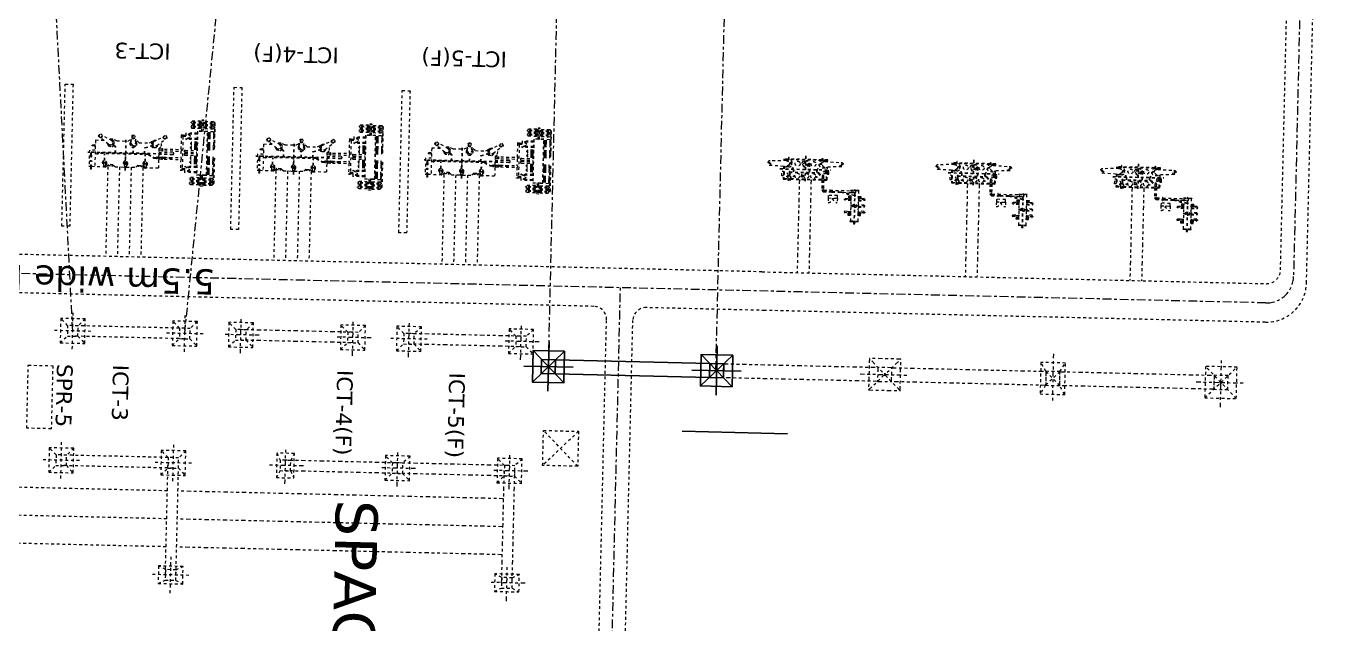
# Model space of a CAD drawing. Header units: metres. Extents: x 201400 to 215600, y 173235 to 1738400.
# Drawn here: x 213086.93 to 213133.48, y 1729828.22 to 1729849.55 of the extents above; entities that cross this region are included whole.
import ezdxf

# ---------------------------------------------------------------- set-up
doc = ezdxf.new("R2010")
doc.units = ezdxf.units.M
for name, pattern in [('400-ICT-1_400kV$0$HIDDEN', [0.375, 0.25, -0.125]), ('CENTER', [2, 1.25, -0.25, 0.25, -0.25]), ('HIDDEN', [0.375, 0.25, -0.125]), ('PHANTOM2', [1.25, 0.625, -0.125, 0.125, -0.125, 0.125, -0.125])]:
    doc.linetypes.add(name, pattern=pattern)
doc.layers.add('E-LAY-CNTRL', color=1, linetype='CENTER', lineweight=0)
doc.layers.add('E-LAY-EXIST', color=8, linetype='HIDDEN', lineweight=0)
for name, color, linetype in [('E-LAY-FENC', 7, 'FENCELINE1'), ('E-LAY-ROAD', 7, 'Continuous'), ('ECEN', 4, 'CENTER'), ('EEQP', 2, 'Continuous'), ('TXT', 222, 'Continuous')]:
    doc.layers.add(name, color=color, linetype=linetype)
doc.styles.get("Standard").update_dxf_attribs({"font": 'arial.ttf', "height": 50})
doc.styles.add('STYLE1', font='verdana.ttf')
doc.linetypes.add('FENCELINE1', pattern='A,0.25,-0.1,[133,ltypeshp.shx,S=0.1,R=0,X=-0.1,Y=0],-0.1,1', length=1.45)
doc.linetypes.add('PALLAV1', pattern='A,0.5,["X",Standard,S=0.1,R=0,X=-0.1,Y=-0.05],0.1', length=0.6)

# ---------------------------------------------------------------- blocks, each defined once
blk = doc.blocks.new('400-ICT-1_400kV$0$A$C18D362E1')
at = {"layer": 'ECEN'}
for p, q in [((0, -2516), (0, 1972)), ((5113, 0), (-5406, 0))]:
    blk.add_line(p, q, dxfattribs=at)
blk = doc.blocks.new('400-ICT-1_400kV$0$TRAFO1_BHEL')
for p, q in [((-4766, 12485), (-4593, 12485)), ((-4766, 11235), (-4766, 12485)), ((-4766, 11235), (-4593, 11235)), ((-4593, 11091), (-4593, 12605)), ((-4593, 12605), (-4507, 12605)), ((-4593, 11091), (-4593, 11235)), ((-4507, 11091), (-4507, 12605)), ((-4507, 12485), (-4334, 12485)), ((-4507, 11091), (-4507, 11235)), ((-4507, 11235), (-4334, 11235)), ((-4334, 11235), (-4334, 12485)), ((-4166, 11235), (-4166, 12485)), ((-4166, 12485), (-3993, 12485)), ((-4166, 11235), (-3993, 11235)), ((-3993, 11091), (-3993, 12605)), ((-3993, 12605), (-3907, 12605)), ((-3993, 11091), (-3993, 11235)), ((-3907, 11091), (-3907, 12605)), ((-3907, 12485), (-3734, 12485)), ((-3907, 11235), (-3734, 11235)), ((-3907, 11091), (-3907, 11235)), ((-3734, 11235), (-3734, 12485)), ((-3366, 12485), (-3193, 12485)), ((-3366, 11235), (-3366, 12485)), ((-3366, 11235), (-3350, 11235)), ((-3193, 11638), (-3193, 12605)), ((-3193, 12605), (-3107, 12605)), ((-3107, 11638), (-3107, 12605)), ((-3107, 12485), (-2934, 12485)), ((-2934, 11638), (-2934, 12485)), ((-2766, 11638), (-2766, 12485)), ((-2766, 12485), (-2593, 12485)), ((-2593, 11638), (-2593, 12605)), ((-2593, 12605), (-2507, 12605)), ((-2507, 11638), (-2507, 12605)), ((-2507, 12485), (-2334, 12485)), ((-2334, 11638), (-2334, 12485)), ((-1766, 11638), (-1766, 12485)), ((-1766, 12485), (-1593, 12485)), ((-1593, 11638), (-1593, 12605)), ((-1593, 12605), (-1507, 12605)), ((-1507, 11638), (-1507, 12605)), ((-1507, 12485), (-1334, 12485)), ((-1334, 11638), (-1334, 12485)), ((-1166, 12485), (-993, 12485)), ((-1166, 11638), (-1166, 12485)), ((-993, 11638), (-993, 12605)), ((-993, 12605), (-907, 12605)), ((-907, 11638), (-907, 12605)), ((-907, 12485), (-734, 12485)), ((-734, 11638), (-734, 12485)), ((284, 11638), (284, 12485)), ((457, 12485), (284, 12485)), ((457, 11638), (457, 12605)), ((543, 12605), (457, 12605)), ((543, 11638), (543, 12605)), ((716, 12485), (543, 12485)), ((716, 11638), (716, 12485)), ((884, 11638), (884, 12485)), ((1057, 12485), (884, 12485)), ((1057, 11638), (1057, 12605)), ((1143, 12605), (1057, 12605)), ((1143, 11638), (1143, 12605)), ((1316, 12485), (1143, 12485)), ((1316, 11638), (1316, 12485)), ((1884, 11638), (1884, 12485)), ((2057, 12485), (1884, 12485)), ((2057, 11638), (2057, 12605)), ((2143, 12605), (2057, 12605)), ((2143, 11638), (2143, 12605)), ((2316, 12485), (2143, 12485)), ((2316, 11638), (2316, 12485)), ((2484, 11638), (2484, 12485)), ((2657, 12485), (2484, 12485)), ((2657, 11638), (2657, 12605)), ((2743, 12605), (2657, 12605)), ((2743, 11638), (2743, 12605)), ((2916, 12485), (2743, 12485)), ((2916, 11235), (2900, 11235)), ((2916, 11235), (2916, 12485)), ((3284, 11235), (3284, 12485)), ((3457, 12485), (3284, 12485)), ((3457, 11235), (3284, 11235)), ((3457, 11091), (3457, 12605)), ((3543, 12605), (3457, 12605)), ((3457, 11091), (3457, 11235)), ((3543, 11091), (3543, 12605)), ((3716, 12485), (3543, 12485)), ((3543, 11091), (3543, 11235)), ((3716, 11235), (3543, 11235)), ((3716, 11235), (3716, 12485)), ((4057, 12485), (3884, 12485)), ((3884, 11235), (3884, 12485)), ((4057, 11235), (3884, 11235)), ((4057, 11091), (4057, 12605)), ((4143, 12605), (4057, 12605)), ((4057, 11091), (4057, 11235)), ((4143, 11091), (4143, 12605)), ((4316, 12485), (4143, 12485)), ((4143, 11091), (4143, 11235)), ((4316, 11235), (4143, 11235)), ((4316, 11235), (4316, 12485)), ((-3325, 11005), (-4875, 11005)), ((-3325, 10805), (-4875, 10805)), ((-4766, 10575), (-4766, 9325)), ((-4766, 10575), (-4593, 10575)), ((-4766, 9325), (-4593, 9325)), ((-4615, 11005), (-4615, 11091)), ((-4615, 11091), (-4485, 11091)), ((-4615, 11073), (-4485, 11073)), ((-4615, 11023), (-4485, 11023)), ((-4615, 10805), (-4615, 10719)), ((-4615, 10787), (-4485, 10787)), ((-4615, 10737), (-4485, 10737)), ((-4615, 10719), (-4485, 10719)), ((-4593, 10719), (-4593, 9205)), ((-4593, 10719), (-4593, 10575)), ((-4507, 10719), (-4507, 9205)), ((-4507, 10719), (-4507, 10575)), ((-4507, 10575), (-4334, 10575)), ((-4507, 9325), (-4334, 9325)), ((-4485, 11005), (-4485, 11091)), ((-4485, 10805), (-4485, 10719)), ((-4334, 10575), (-4334, 9325)), ((-4166, 10575), (-4166, 9325)), ((-4166, 10575), (-3993, 10575)), ((-4166, 9325), (-3993, 9325)), ((-4015, 11005), (-4015, 11091)), ((-4015, 11091), (-3885, 11091)), ((-4015, 11073), (-3885, 11073)), ((-4015, 11023), (-3885, 11023)), ((-4015, 10805), (-4015, 10719)), ((-4015, 10787), (-3885, 10787)), ((-4015, 10737), (-3885, 10737)), ((-4015, 10719), (-3885, 10719)), ((-3993, 10719), (-3993, 9205)), ((-3993, 10719), (-3993, 10575)), ((-3907, 10719), (-3907, 9205)), ((-3907, 10719), (-3907, 10575)), ((-3907, 10575), (-3734, 10575)), ((-3907, 9325), (-3734, 9325)), ((-3885, 11005), (-3885, 11091)), ((-3885, 10805), (-3885, 10719)), ((-3734, 10575), (-3734, 9325)), ((-3046, 10173), (-3046, 9132)), ((-2896, 10173), (-2896, 9172)), ((-2296, 10173), (-2296, 9172)), ((-2146, 10173), (-2146, 9132)), ((-1766, 10173), (-1766, 9325)), ((-1766, 9325), (-1593, 9325)), ((-1593, 10173), (-1593, 9205)), ((-1507, 10173), (-1507, 9205)), ((-1507, 9325), (-1334, 9325)), ((-1334, 10173), (-1334, 9325)), ((-1166, 10173), (-1166, 9325)), ((-1166, 9325), (-993, 9325)), ((-993, 10173), (-993, 9205)), ((-907, 10173), (-907, 9205)), ((-907, 9325), (-734, 9325)), ((-734, 10173), (-734, 9325)), ((-562, 8479), (-562, 10173)), ((-312, 8479), (-312, 10173)), ((-138, 8479), (-138, 10173)), ((112, 8479), (112, 10173)), ((284, 10173), (284, 9325)), ((457, 9325), (284, 9325)), ((457, 10173), (457, 9205)), ((543, 10173), (543, 9205)), ((716, 9325), (543, 9325)), ((716, 10173), (716, 9325)), ((884, 10173), (884, 9325)), ((1057, 9325), (884, 9325)), ((1057, 10173), (1057, 9205)), ((1143, 10173), (1143, 9205)), ((1316, 9325), (1143, 9325)), ((1316, 10173), (1316, 9325)), ((1696, 10173), (1696, 9132)), ((1846, 10173), (1846, 9172)), ((2446, 10173), (2446, 9172)), ((2596, 10173), (2596, 9132)), ((2875, 11005), (3088, 11019)), ((2875, 10805), (3088, 10791)), ((3100, 11005), (4425, 11005)), ((3102, 10805), (4425, 10805)), ((3284, 10575), (3284, 9325)), ((3457, 10575), (3284, 10575)), ((3457, 9325), (3284, 9325)), ((3435, 11005), (3435, 11091)), ((3565, 11091), (3435, 11091)), ((3565, 11073), (3435, 11073)), ((3565, 11023), (3435, 11023)), ((3435, 10805), (3435, 10719)), ((3565, 10787), (3435, 10787)), ((3565, 10737), (3435, 10737)), ((3565, 10719), (3435, 10719)), ((3457, 10719), (3457, 9205)), ((3457, 10719), (3457, 10575)), ((3543, 10719), (3543, 9205)), ((3543, 10719), (3543, 10575)), ((3716, 10575), (3543, 10575)), ((3716, 9325), (3543, 9325)), ((3565, 11005), (3565, 11091)), ((3565, 10805), (3565, 10719)), ((3716, 10575), (3716, 9325)), ((4057, 10575), (3884, 10575)), ((3884, 10575), (3884, 9325)), ((4057, 9325), (3884, 9325)), ((4035, 11005), (4035, 11091)), ((4165, 11091), (4035, 11091)), ((4165, 11073), (4035, 11073)), ((4165, 11023), (4035, 11023)), ((4035, 10805), (4035, 10719)), ((4165, 10787), (4035, 10787)), ((4165, 10737), (4035, 10737)), ((4165, 10719), (4035, 10719)), ((4057, 10719), (4057, 9205)), ((4057, 10719), (4057, 10575)), ((4143, 10719), (4143, 9205)), ((4143, 10719), (4143, 10575)), ((4316, 10575), (4143, 10575)), ((4316, 9325), (4143, 9325)), ((4165, 11005), (4165, 11091)), ((4165, 10805), (4165, 10719)), ((4316, 10575), (4316, 9325)), ((-4593, 9205), (-4507, 9205)), ((-3993, 9205), (-3907, 9205)), ((-3046, 9132), (-2864, 8816)), ((-2896, 9172), (-2769, 8951)), ((-2710, 8123), (-2671, 8123)), ((-2710, 7873), (-693, 7873)), ((-2671, 8523), (-2671, 8123)), ((-2521, 8523), (-2521, 8123)), ((-2521, 8123), (2071, 8123)), ((-2296, 9172), (-2424, 8951)), ((-2146, 9132), (-2329, 8816)), ((-1593, 9205), (-1507, 9205)), ((-993, 9205), (-907, 9205)), ((-693, 4724), (-693, 7873)), ((-443, 4724), (-443, 7873)), ((-443, 7873), (493, 7873)), ((543, 9205), (457, 9205)), ((493, 4724), (493, 7873)), ((743, 4724), (743, 7873)), ((743, 7873), (2260, 7873)), ((1143, 9205), (1057, 9205)), ((1696, 9132), (1879, 8816)), ((1846, 9172), (1974, 8951)), ((2071, 8523), (2071, 8123)), ((2221, 8523), (2221, 8123)), ((2260, 8123), (2221, 8123)), ((2446, 9172), (2319, 8951)), ((2596, 9132), (2414, 8816)), ((3543, 9205), (3457, 9205)), ((4143, 9205), (4057, 9205)), ((-2311, 5869), (-2168, 5634)), ((-193, 4724), (-193, 6765)), ((57, 4724), (57, 6765)), ((536, 6573), (536, 4480)), ((536, 6573), (645, 6573)), ((645, 6573), (645, 4480)), ((-2468, 5347), (-2624, 5556)), ((-2381, 5292), (-2419, 5331)), ((-1685, 3933), (-2390, 5249)), ((-2127, 5541), (-2155, 5578)), ((-1186, 4432), (-2077, 5562)), ((-1910, 4018), (-1910, 4353)), ((-1504, 3368), (-1910, 4018)), ((-1072, 5077), (-1695, 5077)), ((-827, 2702), (-1208, 3836)), ((-790, 2752), (-1165, 3869)), ((-718, 4724), (-1072, 5077)), ((-718, 4724), (2018, 4724)), ((74, 3236), (547, 4056)), ((174, 3209), (634, 4006)), ((547, 4056), (547, 4448)), ((634, 4006), (634, 4448)), ((2018, 2720), (2018, 4724)), ((-1504, 1880), (-1910, 1449)), ((-1504, 1880), (-1504, 3368)), ((74, 2702), (-827, 2702)), ((74, 2752), (-790, 2752)), ((74, 3236), (74, -4047)), ((174, 3209), (174, -4047)), ((1170, 2842), (174, 2842)), ((1170, 2792), (174, 2792)), ((1645, 2976), (2044, 2950)), ((1645, 2654), (2052, 2679)), ((1718, 2401), (2018, 2720)), ((1718, 1780), (1718, 2401)), ((1936, 2318), (1814, 2318)), ((1936, 1863), (1814, 1863)), ((1836, 2527), (1836, 1654)), ((2034, 2927), (2058, 2935)), ((2034, 2703), (2058, 2695)), ((-2267, 1291), (-2490, 1291)), ((-2490, 849), (-2267, 849)), ((-2149, 1242), (-2205, 1238)), ((-2149, 897), (-2205, 901)), ((-1480, 1422), (-2128, 1289)), ((-1480, 716), (-2128, 847)), ((-1910, 1449), (-1910, 1334)), ((-1910, 803), (-1910, 644)), ((-1704, 270), (-1910, 644)), ((-1704, -1318), (-1704, 270)), ((74, 1106), (-889, 1106)), ((74, 1056), (-888, 1056)), ((1170, 27), (174, 27)), ((1619, 161), (2018, 135)), ((1718, 1780), (2018, 1461)), ((2008, 112), (2032, 120)), ((2018, -1461), (2018, 1461)), ((-1704, -1318), (-1910, -1868)), ((-827, -1431), (-1255, -1860)), ((-806, -1481), (-1210, -1885)), ((74, -1431), (-827, -1431)), ((74, -1481), (-806, -1481)), ((1170, -23), (174, -23)), ((1619, -161), (2026, -136)), ((1718, -1780), (2018, -1461)), ((1718, -1780), (1718, -2401)), ((1836, -2527), (1836, -1654)), ((2008, -112), (2032, -120)), ((-2468, -3397), (-2624, -3606)), ((-2381, -3342), (-2419, -3381)), ((-1685, -1983), (-2390, -3299)), ((-2311, -3919), (-2168, -3684)), ((-2127, -3591), (-2155, -3628)), ((-1186, -2482), (-2077, -3612)), ((-1910, -1868), (-1910, -2403)), ((-1704, -3139), (-1704, -4350)), ((1170, -2953), (174, -2953)), ((1170, -3003), (174, -3003)), ((1619, -2819), (2018, -2845)), ((1619, -3141), (2026, -3116)), ((1718, -2401), (2018, -2720)), ((1936, -1863), (1814, -1863)), ((1936, -2318), (1814, -2318)), ((2008, -2868), (2032, -2860)), ((2008, -3092), (2032, -3100)), ((2018, -4821), (2018, -2720)), ((-1704, -4350), (2018, -4350)), ((-1078, -4450), (-1019, -4765)), ((-1078, -4450), (-852, -4450)), ((-1064, -4425), (-866, -4425)), ((-1064, -4450), (-1064, -4425)), ((-1049, -4425), (-1049, -4350)), ((-1024, -4765), (-909, -4765)), ((-1024, -4765), (-1024, -4773)), ((-1024, -4773), (-909, -4773)), ((-1018, -4832), (-1018, -4846)), ((-1018, -4832), (-915, -4832)), ((-1018, -4846), (-915, -4846)), ((-1001, -4832), (-1001, -4773)), ((-931, -4832), (-931, -4773)), ((-915, -4832), (-915, -4846)), ((-852, -4450), (-914, -4765)), ((-909, -4765), (-909, -4773)), ((-881, -4425), (-881, -4350)), ((-866, -4450), (-866, -4425)), ((-277, -4350), (-277, -5190)), ((-277, -5190), (2018, -5190)), ((122, -4850), (100, -4850)), ((122, -4952), (100, -4952)), ((204, -4865), (138, -4857)), ((204, -4935), (140, -4943)), ((546, -4990), (215, -4951)), ((546, -4814), (223, -4850)), ((1954, -4814), (2277, -4850)), ((1954, -4990), (2285, -4951)), ((2018, -5190), (2018, -4983)), ((2296, -4865), (2362, -4857)), ((2296, -4935), (2360, -4943)), ((2378, -4850), (2400, -4850)), ((2378, -4952), (2400, -4952))]:
    blk.add_line(p, q)
for points in [[(-907, 12605), (-907, 12680), (-4593, 12680), (-4593, 12605)], [(2900, 10173), (2900, 11638), (-3350, 11638), (-3350, 10173)], [(2875, 10198), (2875, 11613), (-3325, 11613), (-3325, 10198)], [(457, 12605), (457, 12680), (4143, 12680), (4143, 12605)], [(-4875, 10755), (-4875, 11055), (-4925, 11055), (-4925, 10755)], [(4425, 10755), (4425, 11055), (4475, 11055), (4475, 10755)], [(-2596, 9198), (-3068, 8523), (-2124, 8523)], [(-2710, 7848), (-2710, 8148), (-2725, 8148), (-2725, 7848)], [(2146, 9198), (2618, 8523), (1674, 8523)], [(2260, 7848), (2260, 8148), (2275, 8148), (2275, 7848)], [(-393, 5186), (-743, 5186), (-743, 5231), (-393, 5231)], [(793, 5186), (443, 5186), (443, 5231), (793, 5231)], [(1836, 2392), (1836, 2244), (1901, 2244), (1901, 2392)], [(1836, 1789), (1836, 1937), (1901, 1937), (1901, 1789)], [(1836, -1789), (1836, -1937), (1901, -1937), (1901, -1789)], [(1836, -2392), (1836, -2244), (1901, -2244), (1901, -2392)]]:
    blk.add_lwpolyline(points, close=True)
for points, const_width in [([(-2488, 5688, 1), (-2492, 5722, 1)], 33.8), ([(2089, 2822, 1), (2109, 2808, 1)], 24), ([(-2477, 1079, -1), (-2503, 1058, -1)], 33.8), ([(2063, 7, 1), (2083, -7, 1)], 24), ([(-2488, -3738, -1), (-2492, -3772, -1)], 33.8), ([(2063, -2973, 1), (2083, -2987, 1)], 24), ([(104, -4898, -1), (96, -4904, -1)], 9), ([(1247, -4915, -1), (1253, -4922, -1)], 9), ([(2396, -4898, 1), (2404, -4904, 1)], 9)]:
    blk.add_lwpolyline(points, format="xyb", close=True, dxfattribs=dict(const_width=const_width))
for centre, radius in [((124, -4047), 137), ((1250, -4918), 108), ((1250, -4918), 102), ((1250, -4918), 77.2), ((1250, -4918), 51.1)]:
    blk.add_circle(centre, radius)
for centre, radius, start, end in [((2981, 10905), 157, 313.14025, 46.85975), ((-2596, 8123), 75, 180, 0), ((-568, 7873), 125, 0, 180), ((-437, 8479), 125, 180, 0), ((-13, 8479), 125, 180, 0), ((618, 7873), 125, 0, 180), ((2146, 8123), 75, 180, 0), ((-68, 6765), 125, 0, 180), ((-1448, 4195), 432, 168.51028, 73.56247), ((-1320, 4072), 495, 195.35397, 76.70469), ((-1476, 4223), 358, 234.19228, 35.80772), ((-1320, 4072), 432, 214.13888, 57.91978), ((591, 4480), 90.1, 126.90526, 241.28881), ((591, 4480), 54.1, 180, 0), ((591, 4480), 90.1, 298.71119, 53.09474), ((1500, 2817), 330, 58.29531, 299.64603), ((1500, 2817), 288, 77.08022, 280.86112), ((1619, 2815), 288, 32.40189, 327.59811), ((1645, 2815), 163, 99.19228, 260.80772), ((2256, 2815), 248, 153.16405, 206.83595), ((-1498, 1069), 432, 220.94819, 139.14209), ((-1320, 1072), 495, 240.35397, 121.70469), ((-1537, 1069), 358, 279.19228, 80.80772), ((-1320, 1072), 432, 259.13888, 102.91978), ((1500, 2), 330, 58.29531, 299.64603), ((1500, 2), 288, 77.08022, 280.86112), ((1619, 0), 288, 32.40189, 327.59811), ((1645, 0), 163, 99.19228, 260.80772), ((2230, 0), 248, 153.16405, 206.83595), ((-1448, -2245), 432, 286.43753, 191.48972), ((-1320, -2122), 495, 283.29531, 164.64603), ((-1320, -2122), 432, 302.08022, 145.86112), ((-1476, -2273), 358, 324.19228, 125.80772), ((1500, -2978), 330, 58.29531, 299.64603), ((1500, -2978), 288, 77.08022, 280.86112), ((1619, -2980), 288, 32.40189, 327.59811), ((1645, -2980), 163, 99.19228, 260.80772), ((2230, -2980), 248, 153.16405, 206.83595), ((124, -4047), 50, 180, 0), ((223, -4901), 51.2, 225.30332, 93.6834), ((229, -4901), 51.3, 265.44139, 133.49512), ((546, -4901), 108, 224.89194, 136.85541), ((501, -4902), 99.4, 297.50864, 62.49136), ((1954, -4901), 108, 43.14459, 315.10806), ((1999, -4902), 99.4, 117.50864, 242.49136), ((2271, -4901), 51.3, 46.50488, 274.55861), ((2277, -4901), 51.2, 86.3166, 314.69668)]:
    blk.add_arc(centre, radius, start, end)
at = {"extrusion": (0, 0, -1)}
for centre, major_axis, ratio in [((-2468, 5712), (156, 156), 0.2893401), ((100, -4901), (0, -51.1), 0.6127056)]:
    blk.add_ellipse(centre, major_axis=major_axis, ratio=ratio, dxfattribs=at)
for centre, major_axis, ratio, start_param, end_param in [((-2318, 5490), (-150, -144), 0.4665773, 3.1415927, 6.2831853), ((-2233, 5406), (-156, -156), 0.1523356, 2.4546998, 6.8717251), ((-2253, 5416), (-127, -125), 0.1908491, 3.0718177, 6.3370368), ((122, -4901), (0, -51.1), 0.6127056, 3.1415927, 6.2831853)]:
    blk.add_ellipse(centre, major_axis=major_axis, ratio=ratio, start_param=start_param, end_param=end_param, dxfattribs=at)
for centre, major_axis, ratio, start_param, end_param in [((2052, 2815), (0, -136), 0.4625137, 2.8525531, 6.5722249), ((2088, 2815), (0, -136), 0.4625137, 3.0504994, 6.3742786), ((-2267, 1070), (0, 221), 0.4387351, 3.1415927, 6.2831853), ((-2149, 1070), (0, -173), 0.1967352, -0.069775, 3.2113676), ((-2128, 1068), (0, 221), 0.1523356, 2.4546998, 6.9493237), ((2026, 0), (0, -136), 0.4625137, 2.8525531, 6.5722249), ((2061, 0), (0, -136), 0.4625137, 3.0504994, 6.3742786), ((-2318, -3540), (-150, 144), 0.4665773, 3.1415927, 6.2831853), ((-2233, -3456), (-156, 156), 0.1523356, 2.4546998, 6.8717251), ((-2253, -3466), (-127, 125), 0.1908491, 3.0718177, 6.3370368), ((2026, -2980), (0, -136), 0.4625137, 2.8525531, 6.5722249), ((2061, -2980), (0, -136), 0.4625137, 3.0504994, 6.3742786), ((2378, -4901), (0, -51.1), 0.6127056, 3.1415927, 6.2831853)]:
    blk.add_ellipse(centre, major_axis=major_axis, ratio=ratio, start_param=start_param, end_param=end_param)
for centre, major_axis, ratio in [((2099, 2815), (0, -136), 0.4625137), ((-2490, 1070), (0, -221), 0.4387351), ((2073, 0), (0, -136), 0.4625137), ((-2468, -3762), (156, -156), 0.2893401), ((2073, -2980), (0, -136), 0.4625137), ((2400, -4901), (0, -51.1), 0.6127056)]:
    blk.add_ellipse(centre, major_axis=major_axis, ratio=ratio)
at = {"rotation": 90}
blk.add_blockref('400-ICT-1_400kV$0$A$C18D362E1', (0, 0), dxfattribs=at)
blk = doc.blocks.new('TWR_CTE_p')
for p, q in [((-750, 750), (-1750, 1750)), ((1750, 1750), (750, 750)), ((-1750, -1750), (-750, -750)), ((750, -750), (1750, -1750))]:
    blk.add_line(p, q)
for points in [[(-1750, -1750), (1750, -1750), (1750, 1750), (-1750, 1750)], [(-750, -750), (750, -750), (750, 750), (-750, 750)]]:
    blk.add_lwpolyline(points, close=True)
blk = doc.blocks.new('TWR_CC_p')
for p, q in [((-750, 750), (-1750, 1250)), ((1750, 1250), (750, 750)), ((-750, -750), (-1750, -1250)), ((750, -750), (1750, -1250))]:
    blk.add_line(p, q)
for points in [[(-1750, -1250), (1750, -1250), (1750, 1250), (-1750, 1250)], [(-750, -750), (750, -750), (750, 750), (-750, 750)]]:
    blk.add_lwpolyline(points, close=True)
blk = doc.blocks.new('TWR_CTD_p')
for p, q in [((-750, 750), (-1750, 1250)), ((1750, 1250), (750, 750)), ((-750, -750), (-1750, -1250)), ((750, -750), (1750, -1250))]:
    blk.add_line(p, q)
for points in [[(-1750, -1250), (1750, -1250), (1750, 1250), (-1750, 1250)], [(-750, -750), (750, -750), (750, 750), (-750, 750)]]:
    blk.add_lwpolyline(points, close=True)
blk = doc.blocks.new('TH_plan')
for p, q in [((-2250, 1750), (-1000, 1000)), ((-1000, 1000), (1000, -1000)), ((1000, 1000), (-1000, -1000)), ((1000, 1000), (2250, 1750)), ((-1000, -1000), (-2250, -1750)), ((1000, -1000), (2250, -1750))]:
    blk.add_line(p, q)
for points in [[(-2250, 1750), (2250, 1750), (2250, -1750), (-2250, -1750)], [(-1000, 1000), (1000, 1000), (1000, -1000), (-1000, -1000)]]:
    blk.add_lwpolyline(points, close=True)
blk = doc.blocks.new('400 kV TOWER-4.5x4.5')
for points in [[(-2250, -2250), (2250, -2250), (2250, 2250), (-2250, 2250)], [(-1000, -1000), (1000, -1000), (1000, 1000), (-1000, 1000)], [(-100, -100), (100, -100), (100, 100), (-100, 100)]]:
    blk.add_lwpolyline(points, close=True)
for points in [[(2250, 2250), (-2250, -2250)], [(-2250, 2250), (2250, -2250)]]:
    blk.add_lwpolyline(points)
blk = doc.blocks.new('400-ICT-1_400kV$0$SHUNT RCTR 80MVAr_420kV_PLAN_BHEL')
for p, q in [((-2758, 1210), (-5155, 1110)), ((-5155, 510), (-2758, 410)), ((-2400, 1310), (-2758, 1310)), ((-2400, 310), (-2758, 310)), ((-2111, 899), (-2115, 899)), ((-2111, 824), (-2115, 824)), ((541, 899), (537, 899)), ((541, 824), (537, 824)), ((2111, 899), (2115, 899)), ((2111, 824), (2115, 824)), ((2400, 1310), (2758, 1310)), ((2400, 310), (2758, 310)), ((2758, 1210), (5155, 1110)), ((5155, 510), (2758, 410)), ((-2475, -1200), (-2425, -1617)), ((-2275, -462), (-2275, -1000)), ((-2225, -463), (-2225, -1006)), ((-2075, -1200), (-2125, -1610)), ((2388, -1438), (2388, -2904)), ((2413, -889), (2413, -1463)), ((2468, -1438), (2468, -2860)), ((2613, -889), (2613, -1463)), ((2638, -1438), (2638, -2800)), ((2638, -2800), (2388, -2904)), ((2388, -2904), (2609, -3125)), ((2475, -2878), (2635, -3038)), ((2713, -2875), (2609, -3125)), ((2609, -3125), (3549, -3125)), ((2638, -2800), (2713, -2875)), ((2653, -3045), (3549, -3045)), ((2713, -2875), (3549, -2875)), ((3574, -2875), (6578, -2875)), ((3574, -3045), (3737, -3045)), ((3574, -3125), (3737, -3125)), ((3737, -3025), (3887, -3150)), ((3737, -3150), (3887, -3025)), ((3887, -3045), (5122, -3045)), ((3887, -3125), (5116, -3125)), ((5116, -3125), (7128, -3578)), ((5128, -3046), (7146, -3500)), ((5480, -3125), (6578, -3125))]:
    blk.add_line(p, q)
at = {"linetype": '400-ICT-1_400kV$0$HIDDEN'}
for p, q in [((6578, -2875), (7128, -2875)), ((6578, -3125), (7128, -3125)), ((3347, -3986), (3347, -4639)), ((4653, -3986), (4653, -4639))]:
    blk.add_line(p, q, dxfattribs=at)
for points in [[(-5240, 835), (-5155, 835)], [(-5155, 785), (-5240, 785)], [(3138, 1194), (3138, 1438), (-3138, 1438), (-3138, 1194)], [(-3138, 426), (-3138, -1438), (-2439, -1438)], [(-2362, 1338), (-2362, 1640), (-2438, 1640), (-2438, 1338)], [(-2120, 887), (-2264, 887)], [(-2120, 837), (-2264, 837)], [(-2111, -1438), (3138, -1438), (3138, 426)], [(531, 887), (494, 887)], [(531, 837), (499, 837)], [(2120, 887), (2264, 887)], [(2120, 837), (2264, 837)], [(2362, 1338), (2362, 1640), (2438, 1640), (2438, 1338)], [(5240, 835), (5155, 835)], [(5155, 785), (5240, 785)], [(-2362, -1340), (-2362, -1640), (-2438, -1640), (-2438, -1340)], [(6553, -3737), (6553, -3662), (6253, -3662), (6253, -3962), (6553, -3962), (6553, -3887)], [(7703, -3737), (7703, -3662), (8003, -3662), (8003, -3962), (7703, -3962), (7703, -3887)], [(5756, -4080), (5756, -3980), (6578, -3980), (6578, -4280), (5756, -4280), (5756, -4180)], [(8500, -4080), (8500, -3980), (7678, -3980), (7678, -4280), (8500, -4280), (8500, -4180)], [(8500, -4980), (8500, -4880), (7678, -4880), (7678, -5180), (8500, -5180), (8500, -5080)], [(5756, -5880), (5756, -5780), (6578, -5780), (6578, -6080), (5756, -6080), (5756, -5980)], [(6553, -6323), (6553, -6398), (6253, -6398), (6253, -6098), (6553, -6098), (6553, -6173)], [(8500, -5880), (8500, -5780), (7678, -5780), (7678, -6080), (8500, -6080), (8500, -5980)], [(7703, -6323), (7703, -6398), (8003, -6398), (8003, -6098), (7703, -6098), (7703, -6173)]]:
    blk.add_lwpolyline(points)
for points in [[(3038, 1194), (3038, 1338), (-3038, 1338), (-3038, 1194)], [(-3038, 426), (-3038, -1338), (-2092, -1338)], [(-2092, -1338), (3038, -1338), (3038, 426)]]:
    blk.add_lwpolyline(points, dxfattribs=at)
for points in [[(-1629, -383), (-1629, -158, 0.1859661), (-1642, -124), (-2038, 870, 0.2119231), (-2075, 887), (-2111, 887)], [(-1679, -392), (-1679, -167, 0.1859661), (-1686, -151), (-2068, 829, 0.2119231), (-2086, 837), (-2111, 837)], [(636, -383), (634, 812, 0.4135999), (559, 887), (541, 887)], [(586, -383), (584, 812, 0.4135999), (559, 837), (541, 837)], [(1629, -383), (1629, -158, -0.1859661), (1642, -124), (2038, 870, -0.2119231), (2075, 887), (2111, 887)], [(1679, -392), (1679, -167, -0.1859661), (1686, -151), (2068, 829, -0.2119231), (2086, 837), (2111, 837)], [(-2265, -383), (1750, -383, -0.2240098), (1897, -452), (2413, -1079)], [(-2265, -463), (1750, -463, -0.2240098), (1835, -503), (2413, -1204)]]:
    blk.add_lwpolyline(points, format="xyb")
for points in [[(-3138, -997), (-3338, -997), (-3338, -297), (-3138, -297)], [(2713, -1438), (2713, -1463), (2313, -1463), (2313, -1438)], [(3138, -597), (3338, -597), (3338, -97), (3138, -97)], [(3347, -3986), (4653, -3986), (4653, -3614), (3347, -3614)], [(3574, -2800), (3549, -2800), (3549, -3200), (3574, -3200)], [(3737, -2988), (3724, -2988), (3724, -3188), (3737, -3188)], [(3887, -2988), (3899, -2988), (3899, -3188), (3887, -3188)], [(6140, -3194), (6116, -3188), (6058, -3439), (6083, -3445)], [(6239, -3225), (6215, -3219), (6157, -3470), (6182, -3475)], [(6528, -2805), (7728, -2805), (7728, -2830), (6528, -2830)], [(6578, -7230), (7678, -7230), (7678, -2830), (6578, -2830)], [(6578, -4080), (6578, -4180), (5656, -4180), (5656, -4080)], [(6328, -3737), (6328, -3887), (6578, -3887), (6578, -3737)], [(6878, -5155), (6828, -5155), (6828, -4905), (6878, -4905)], [(7378, -5155), (7428, -5155), (7428, -4905), (7378, -4905)], [(7928, -3737), (7928, -3887), (7678, -3887), (7678, -3737)], [(7678, -4080), (7678, -4180), (8600, -4180), (8600, -4080)], [(7678, -4980), (7678, -5080), (8600, -5080), (8600, -4980)], [(6578, -5980), (6578, -5880), (5656, -5880), (5656, -5980)], [(6328, -6323), (6328, -6173), (6578, -6173), (6578, -6323)], [(6528, -7255), (7728, -7255), (7728, -7230), (6528, -7230)], [(7253, -7382), (7253, -7367), (7003, -7367), (7003, -7382)], [(7228, -7367), (7228, -7255), (7028, -7255), (7028, -7367)], [(7216, -7520), (7190, -7445), (7066, -7445), (7040, -7520)], [(7178, -7445), (7178, -7382), (7078, -7382), (7078, -7445)], [(7678, -5980), (7678, -5880), (8600, -5880), (8600, -5980)], [(7928, -6323), (7928, -6173), (7678, -6173), (7678, -6323)], [(7240, -7570), (7240, -7545), (7216, -7520), (7040, -7520), (7016, -7545), (7016, -7570)]]:
    blk.add_lwpolyline(points, close=True)
for centre, radius in [((-1130, 810), 350), ((0, 810), 500), ((0, 810), 400), ((0, 810), 250), ((0, 810), 25), ((1130, 810), 350), ((-2791, -800), 300), ((-1602, -1002), 91.6), ((-1130, -910), 350), ((-431, -766), 91.6), ((-431, -1002), 91.6), ((146, -910), 350), ((1130, -910), 350), ((1600, -1002), 91.6), ((2726, -347), 200), ((2726, -347), 150), ((7128, -5030), 250), ((7128, -5030), 50)]:
    blk.add_circle(centre, radius)
for centre, radius, start, end in [((-2758, 810), 500, 230.76083, 129.23917), ((-2400, 810), 500, 270, 90), ((2400, 810), 500, 90, 270), ((2758, 810), 500, 50.76083, 309.23917), ((-2275, -1200), 250, 90, 224.29248), ((-2275, -1200), 200, 350.6282, 189.3189), ((-2265, -423), 75, 32.23095, 262.10618), ((-2265, -423), 40, 90, 270), ((-2265, -423), 75, 301.96013, 327.76905), ((-2275, -1200), 250, 315.61895, 78.46304), ((2513, -889), 125, 323.1301, 216.8699), ((2513, -889), 100, 0, 180), ((2493, -2860), 25, 180, 225), ((2653, -3020), 25, 225, 270), ((5122, -3070), 25, 77.31051, 90), ((7137, -3539), 90, 193.69831, 140.92271), ((7137, -3539), 40, 257.31051, 77.31051)]:
    blk.add_arc(centre, radius, start, end)
for centre, radius, start, end in [((7128, -3000), 150, 90, 123.55731), ((7128, -3000), 150, 236.44269, 270), ((7128, -3000), 150, 270, 90), ((7128, -3000), 125, 270, 90), ((3347, -3986), 653, 270, 0), ((4653, -3986), 653, 180, 270)]:
    blk.add_arc(centre, radius, start, end, dxfattribs=at)
at = {"extrusion": (0, 0, -1)}
for centre, major_axis, ratio in [((-5155, 810), (0, 300), 0.7842267), ((-5240, 810), (0, 25), 0.5645792)]:
    blk.add_ellipse(centre, major_axis=major_axis, ratio=ratio, dxfattribs=at)
for centre, major_axis, ratio, start_param, end_param in [((-5155, 810), (0, 98), 0.5962488, -1.3129188, 4.4545109), ((-5155, 810), (0, -25), 0.5636371, 3.1415927, 6.2831853), ((-2758, 810), (0, 400), 0.9821207, -0.0559861, 3.1975787), ((-2115, 862), (0, 37.5), 0.205458, 3.1415927, 6.2831853), ((-2111, 862), (0, 37.5), 0.205458, 2.300524, 7.124254), ((-2111, 862), (0, -25), 0.1123446, 0, 3.1415927), ((537, 862), (0, 37.5), 0.205458, 3.1415927, 6.2831853), ((541, 862), (0, 37.5), 0.205458, 2.300524, 7.124254), ((541, 862), (0, -25), 0.1123446, 0, 3.1415927)]:
    blk.add_ellipse(centre, major_axis=major_axis, ratio=ratio, start_param=start_param, end_param=end_param, dxfattribs=at)
for centre, major_axis, ratio, start_param, end_param in [((2111, 862), (0, 37.5), 0.205458, 2.300524, 7.124254), ((2111, 862), (0, -25), 0.1123446, 0, 3.1415927), ((2115, 862), (0, 37.5), 0.205458, 3.1415927, 6.2831853), ((2758, 810), (0, 400), 0.9821207, -0.0559861, 3.1975787), ((5155, 810), (0, 98), 0.5962488, -1.3129188, 4.4545109), ((5155, 810), (0, -25), 0.5636371, 3.1415927, 6.2831853)]:
    blk.add_ellipse(centre, major_axis=major_axis, ratio=ratio, start_param=start_param, end_param=end_param)
for centre, major_axis, ratio in [((5155, 810), (0, 300), 0.7842267), ((5240, 810), (0, 25), 0.5645792), ((-2275, -1610), (-150, 0), 0.7546728)]:
    blk.add_ellipse(centre, major_axis=major_axis, ratio=ratio)
at = {"layer": 'EEQP', "color": 4, "linetype": 'CENTER'}
for p, q in [((0, 1938), (0, -1938)), ((-3638, 0), (3638, 0)), ((7128, -7570), (7128, -2683)), ((6528, -5030), (7728, -5030))]:
    blk.add_line(p, q, dxfattribs=at)
blk = doc.blocks.new('400kv')
at = {"layer": 'E-LAY-CNTRL', "color": 4}
for p, q in [((279.93, 85.9, -0.31), (332.49, 318.25, -0.31)), ((303.24, 80.63, -0.31), (355.9, 312.96, -0.31)), ((214.36, 104.22, -0.31), (222.15, 156.79, -0.31)), ((229.96, 100.69, -0.31), (245.56, 151.5, -0.31))]:
    blk.add_line(p, q, dxfattribs=at)
at = {"layer": 'E-LAY-CNTRL'}
for p, q in [((419.08, 220.61, -0.08), (386.69, 77.41, -0.31)), ((277.69, 30.67, -0.5), (292.2, 94.81, -0.21))]:
    blk.add_line(p, q, dxfattribs=at)
at = {"layer": 'E-LAY-CNTRL', "elevation": -0.31}
for points in [[(382.06, 74.49), (127.43, 132.08)], [(382.06, 74.49), (132.24, 131)]]:
    blk.add_lwpolyline(points, dxfattribs=at)
at = {"layer": 'E-LAY-CNTRL'}
blk.add_arc((382.91, 78.27, -0.31), 3.88, 257.254, 347.254, dxfattribs=at)
at = {"layer": 'E-LAY-EXIST', "color": 4}
for p, q in [((388.32, 76.14, -0.25), (420.91, 220.19, -0.3)), ((385.05, 78.68, -0.24), (401.13, 149.76, 0.05)), ((312.44, 93.05, -0.24), (133.4, 133.55, -0.24)), ((287.94, 92.96, 0.48), (130.48, 128.57, -0.27)), ((223.89, 126.21, -0.31), (221.06, 113.72, -0.31)), ((225.52, 125.84, -0.31), (222.69, 113.35, -0.31)), ((227.15, 125.47, -0.31), (224.33, 112.98, -0.31)), ((228.79, 125.1, -0.31), (225.96, 112.61, -0.31)), ((213.78, 101.68, -0.31), (214.93, 106.75, -0.31)), ((216.89, 103.64, -0.31), (211.82, 104.79, -0.31)), ((230.13, 101.42, -0.31), (214.52, 104.95, -0.31)), ((229.8, 99.96, -0.31), (214.19, 103.49, -0.31)), ((229.39, 98.15, -0.31), (230.54, 103.22, -0.31)), ((232.5, 100.11, -0.31), (227.43, 101.26, -0.31)), ((311.75, 87.57, 0.59), (295.25, 91.3, 0.51)), ((312.44, 93.05, -0.24), (382.66, 77.17, -0.24)), ((223.09, 79.17, -0.31), (177.74, 89.43, -0.31)), ((279, 44.98, -0.46), (289.35, 90.72, -0.28)), ((279.52, 30.26, -0.34), (293.01, 89.9, -0.26)), ((208.53, 83.91, -0.31), (209.67, 88.97, -0.31)), ((381.45, 71.8, -0.25), (311.22, 87.69, -0.57)), ((211.63, 85.87, -0.31), (206.56, 87.01, -0.31)), ((224.54, 82.18, -0.31), (208.93, 85.71, -0.31)), ((224.87, 83.64, -0.31), (209.26, 87.17, -0.31)), ((222.21, 75.27, -0.31), (176.85, 85.53, -0.31)), ((224.13, 80.37, -0.31), (225.28, 85.44, -0.31)), ((220.44, 67.47, -0.31), (223.97, 83.08, -0.31)), ((221.91, 67.14, -0.31), (225.44, 82.74, -0.31)), ((227.24, 82.34, -0.31), (222.17, 83.48, -0.31)), ((221.33, 71.37, -0.31), (175.97, 81.63, -0.31)), ((281.18, 71.03, -0.35), (277.41, 77.01, -0.35)), ((282.28, 75.9, -0.35), (276.3, 72.13, -0.35)), ((220.6, 64.77, -0.31), (221.75, 69.84, -0.31)), ((223.71, 66.73, -0.31), (218.64, 67.88, -0.31))]:
    blk.add_line(p, q, dxfattribs=at)
at = {"layer": 'E-LAY-EXIST'}
for p, q in [((247.29, 120.92, -0.31), (244.47, 108.43, -0.31)), ((248.93, 120.55, -0.31), (246.1, 108.06, -0.31)), ((250.56, 120.18, -0.31), (247.74, 107.69, -0.31)), ((252.2, 119.81, -0.31), (249.37, 107.32, -0.31)), ((270.7, 115.62, -0.31), (267.88, 103.13, -0.31)), ((272.34, 115.25, -0.31), (269.51, 102.76, -0.31)), ((273.97, 114.88, -0.31), (271.15, 102.39, -0.31)), ((275.61, 114.51, -0.31), (272.78, 102.02, -0.31)), ((263.71, 93.05, -0.31), (258.64, 94.2, -0.31))]:
    blk.add_line(p, q, dxfattribs=at)
at = {"layer": 'E-LAY-EXIST', "color": 1, "linetype": 'PHANTOM2'}
for p, q in [((320.29, 104.93, -0.31), (317.35, 91.94, -0.31)), ((321.92, 104.56, -0.31), (318.99, 91.57, -0.31)), ((237.19, 96.39, -0.31), (238.34, 101.46, -0.31)), ((240.3, 98.35, -0.31), (235.23, 99.5, -0.31)), ((253.54, 96.12, -0.31), (237.93, 99.65, -0.31)), ((343.69, 99.63, -0.31), (340.76, 86.65, -0.31)), ((345.33, 99.26, -0.31), (342.39, 86.28, -0.31)), ((253.21, 94.66, -0.31), (237.6, 98.19, -0.31)), ((252.8, 92.86, -0.31), (253.94, 97.93, -0.31)), ((255.91, 94.82, -0.31), (250.84, 95.97, -0.31)), ((260.6, 91.09, -0.31), (261.75, 96.16, -0.31)), ((276.94, 90.83, -0.31), (261.34, 94.36, -0.31)), ((366.61, 94.45, 0.05), (363.68, 81.46, 0.05)), ((368.25, 94.08, 0.05), (365.31, 81.09, 0.05)), ((276.61, 89.37, -0.31), (261.01, 92.9, -0.31)), ((276.21, 87.56, -0.31), (277.35, 92.63, -0.31)), ((279.31, 89.52, -0.31), (274.24, 90.67, -0.31)), ((239.74, 76.84, -0.31), (240.88, 81.91, -0.31)), ((256.08, 76.58, -0.31), (240.48, 80.11, -0.31)), ((269.91, 68.58, -0.31), (224.55, 78.84, -0.31)), ((242.85, 78.81, -0.31), (237.78, 79.95, -0.31)), ((255.75, 75.12, -0.31), (240.15, 78.65, -0.31)), ((255.34, 73.31, -0.31), (256.49, 78.38, -0.31)), ((258.45, 75.28, -0.31), (253.38, 76.42, -0.31)), ((271.69, 73.05, -0.31), (256.08, 76.58, -0.31)), ((269.03, 64.68, -0.31), (223.67, 74.94, -0.31)), ((271.36, 71.59, -0.31), (255.75, 75.12, -0.31)), ((270.95, 69.78, -0.31), (272.1, 74.85, -0.31)), ((274.06, 71.75, -0.31), (268.99, 72.89, -0.31)), ((268.14, 60.78, -0.31), (222.79, 71.04, -0.31)), ((267.26, 56.88, -0.31), (270.79, 72.49, -0.31)), ((268.72, 56.55, -0.31), (272.25, 72.15, -0.31)), ((372.79, 65.82, -0.31), (372.35, 63.87, -0.31)), ((267.42, 54.18, -0.31), (268.57, 59.25, -0.31)), ((270.53, 56.14, -0.31), (265.46, 57.29, -0.31))]:
    blk.add_line(p, q, dxfattribs=at)
at = {"layer": 'E-LAY-EXIST', "color": 4}
for points, elevation in [([(221.36, 138.73), (216.89, 118.94), (215.79, 119.18), (220.27, 138.98)], -0.31), ([(210.58, 99.91), (208.59, 91.13), (205.18, 91.9), (207.17, 100.68)], -0.31), ([(282.28, 75.9), (281.18, 71.03), (276.3, 72.13), (277.41, 77.01)], -0.35)]:
    blk.add_lwpolyline(points, close=True, dxfattribs=dict(at, elevation=elevation))
at = {"layer": 'E-LAY-EXIST', "elevation": -0.31}
for points in [[(244.89, 133.51), (240.41, 113.72), (239.32, 113.96), (243.8, 133.76)], [(268.32, 128.32), (263.84, 108.52), (262.75, 108.77), (267.23, 128.56)], [(280.03, 85.88), (279.83, 85.92), (279.79, 85.73), (279.98, 85.68)]]:
    blk.add_lwpolyline(points, close=True, dxfattribs=at)
at = {"layer": 'E-LAY-EXIST', "color": 1, "linetype": 'PHANTOM2'}
for points, elevation in [([(325.97, 76.41), (325.53, 74.46), (304.07, 79.31), (304.51, 81.26)], -0.31), ([(329.42, 76.91), (325.03, 77.9), (324.03, 73.51), (328.42, 72.52)], -0.31), ([(327.92, 75.97), (325.97, 76.41), (325.53, 74.46), (327.48, 74.02)], -0.31), ([(326.85, 75.29), (326.65, 75.33), (326.61, 75.14), (326.8, 75.09)], -0.31), ([(349.38, 71.11), (348.94, 69.16), (327.48, 74.02), (327.92, 75.97)], 0.05), ([(372.79, 65.82), (372.35, 63.87), (350.89, 68.72), (351.33, 70.67)], -0.31)]:
    blk.add_lwpolyline(points, close=True, dxfattribs=dict(at, elevation=elevation))
for points, elevation in [([(324.03, 73.51), (329.42, 76.91)], -0.31), ([(328.42, 72.52), (325.03, 77.9)], -0.31), ([(323.29, 75.99), (330.16, 74.43)], -0.31), ([(350.91, 73.35), (349.36, 66.48)], 0.05), ([(372.77, 61.19), (374.32, 68.06)], -0.31), ([(372.77, 61.19), (374.32, 68.06)], -0.31), ([(370.11, 65.4), (376.98, 63.84)], -0.31), ([(370.11, 65.4), (376.98, 63.84)], -0.31)]:
    blk.add_lwpolyline(points, dxfattribs=dict(at, elevation=elevation))
at = {"layer": 'E-LAY-EXIST', "color": 4}
for centre, radius, start, end in [((287.52, 91.13, -0.24), 1.88, 347.254, 77.254), ((294.84, 89.47, -0.24), 1.88, 77.254, 167.254), ((383.1, 79.12, -0.24), 2, 257.254, 347.254), ((382.72, 77.41, -0.25), 5.75, 257.254, 347.254)]:
    blk.add_arc(centre, radius, start, end, dxfattribs=at)
at = {"layer": 'E-LAY-FENC', "color": 4, "linetype": 'PALLAV1', "ltscale": 0.5}
blk.add_line((311.47, 69.67, -0.31), (296.77, 73, -0.31), dxfattribs=at)
at = {"layer": 'E-LAY-ROAD', "ltscale": 2500, "elevation": -0.31}
for points in [[(282.6, 87.5), (278.21, 88.49), (277.22, 84.1), (281.61, 83.11)], [(281.1, 86.56), (279.15, 87), (278.71, 85.05), (280.66, 84.61)], [(302.56, 81.7), (302.12, 79.75), (280.66, 84.61), (281.1, 86.56)], [(306.01, 82.2), (301.62, 83.2), (300.63, 78.81), (305.02, 77.82)], [(304.51, 81.26), (302.56, 81.7), (302.12, 79.75), (304.07, 79.31)], [(303.44, 80.58), (303.24, 80.63), (303.2, 80.43), (303.39, 80.39)]]:
    blk.add_lwpolyline(points, close=True, dxfattribs=at)
for points in [[(281.61, 83.11), (278.21, 88.49)], [(279.13, 82.37), (280.69, 89.24)], [(276.47, 86.58), (283.34, 85.02)], [(277.22, 84.1), (282.6, 87.5)], [(302.54, 77.07), (304.09, 83.94)], [(300.63, 78.81), (306.01, 82.2)], [(305.02, 77.82), (301.62, 83.2)], [(299.88, 81.28), (306.75, 79.73)]]:
    blk.add_lwpolyline(points, dxfattribs=at)
at = {"layer": 'E-LAY-EXIST', "color": 4}
for name, p, xscale, yscale, zscale, rotation in [('400-ICT-1_400kV$0$TRAFO1_BHEL', (226.78, 127.63, -0.31), 0.0009999999398089005, 0.0009999999398089005, 0.0009999999398089005, 257.2539829661908), ('TWR_CTE_p', (214.36, 104.22, -0.31), 0.0009999999965821884, 0.0009999999965821884, 0.0009999999965821884, 167.2539837020024), ('TWR_CTE_p', (229.96, 100.69, -0.31), 0.0009999999965821884, 0.0009999999965821884, 0.0009999999965821884, 167.2539837020024), ('TWR_CTE_p', (209.1, 86.44, -0.31), 0.0009999999965821884, 0.0009999999965821884, 0.0009999999965821884, 167.2539837020024), ('TWR_CTE_p', (224.7, 82.91, -0.31), 0.0009999999965821884, 0.0009999999965821884, 0.0009999999965821884, 167.2539837020024), ('TWR_CC_p', (221.17, 67.3, -0.31), 0.0009999999965821884, 0.0009999999965821884, 0.0009999999965821884, 167.2539837020024)]:
    blk.add_blockref(name, p, dxfattribs=dict(at, xscale=xscale, yscale=yscale, zscale=zscale, rotation=rotation))
at = {"layer": 'E-LAY-EXIST'}
for name, p, xscale, yscale, zscale, rotation in [('400-ICT-1_400kV$0$TRAFO1_BHEL', (250.19, 122.33, -0.31), 0.0009999999398089005, 0.0009999999398089005, 0.0009999999398089005, 257.2539829661908), ('400-ICT-1_400kV$0$TRAFO1_BHEL', (273.6, 117.04, -0.31), 0.0009999999398089005, 0.0009999999398089005, 0.0009999999398089005, 257.2539829661908), ('400-ICT-1_400kV$0$SHUNT RCTR 80MVAr_420kV_PLAN_BHEL', (367.75, 95.66, 0.05), 0.0009999999965821884, 0.0009999999965821884, 0.0009999999965821884, 347.2539837020024)]:
    blk.add_blockref(name, p, dxfattribs=dict(at, xscale=xscale, yscale=yscale, zscale=zscale, rotation=rotation))
at = {"layer": 'E-LAY-EXIST', "color": 1, "linetype": 'PHANTOM2'}
for name, p, xscale, yscale, zscale, rotation in [('400-ICT-1_400kV$0$SHUNT RCTR 80MVAr_420kV_PLAN_BHEL', (321.42, 106.14, -0.31), 0.0009999999965821884, 0.0009999999965821884, 0.0009999999965821884, 347.2539837020024), ('400-ICT-1_400kV$0$SHUNT RCTR 80MVAr_420kV_PLAN_BHEL', (344.83, 100.85, -0.31), 0.0009999999965821884, 0.0009999999965821884, 0.0009999999965821884, 347.2539837020024), ('TWR_CTE_p', (237.77, 98.92, -0.31), 0.0009999999965821884, 0.0009999999965821884, 0.0009999999965821884, 167.2539837020024), ('TWR_CTE_p', (253.37, 95.39, -0.31), 0.0009999999965821884, 0.0009999999965821884, 0.0009999999965821884, 167.2539837020024), ('TWR_CTE_p', (261.17, 93.63, -0.31), 0.0009999999965821884, 0.0009999999965821884, 0.0009999999965821884, 167.2539837020024), ('TWR_CTE_p', (276.78, 90.1, -0.31), 0.0009999999965821884, 0.0009999999965821884, 0.0009999999965821884, 167.2539837020024), ('TWR_CTD_p', (240.31, 79.38, -0.31), 0.0009999999398089005, 0.0009999999398089005, 0.0009999999398089005, 77.25398296619082), ('TWR_CTE_p', (255.92, 75.85, -0.31), 0.0009999999965821884, 0.0009999999965821884, 0.0009999999965821884, 167.2539837020024), ('TWR_CTE_p', (271.52, 72.32, -0.31), 0.0009999999965821884, 0.0009999999965821884, 0.0009999999965821884, 167.2539837020024), ('TH_plan', (350.13, 69.92, 0.05), -0.0009999999398089005, 0.0009999999310821295, 0.001, 257.2539829661908), ('400 kV TOWER-4.5x4.5', (373.54, 64.62, -0.31), 0.0009999999965821884, 0.0009999999965821884, 0.0009999999965821884, 167.2539837020024), ('TWR_CC_p', (267.99, 56.71, -0.31), 0.0009999999965821884, 0.0009999999965821884, 0.0009999999965821884, 167.2539837020024)]:
    blk.add_blockref(name, p, dxfattribs=dict(at, xscale=xscale, yscale=yscale, zscale=zscale, rotation=rotation))
at = {"layer": 'E-LAY-EXIST', "color": 4, "style": 'STYLE1'}
for s, p in [('SPR-5', (211.24, 100.07, -0.38)), ('ICT-3', (219.06, 98.38, -0.38))]:
    blk.add_text(s, height=2.25, rotation=257.254, dxfattribs=at).set_placement(p)
at = {"layer": 'E-LAY-EXIST', "color": 1, "linetype": 'PHANTOM2', "style": 'STYLE1'}
for s, p in [('ICT-4(F)', (250.27, 91.32, -0.38)), ('ICT-5(F)', (265.87, 87.79, -0.38))]:
    blk.add_text(s, height=2.25, rotation=257.254, dxfattribs=at).set_placement(p)
at = {"layer": 'TXT', "color": 0, "style": 'STYLE1'}
for s, p in [('ICT-3', (236.18, 141.62, -0.31)), ('ICT-4(F)', (259.59, 136.33, -0.31)), ('ICT-5(F)', (283, 131.03, -0.31))]:
    blk.add_text(s, height=2.25, rotation=167.254, dxfattribs=at).set_placement(p)
at = {"layer": 'TXT', "linetype": 'Continuous', "style": 'STYLE1'}
for s, height, rotation, p in [('5.5m wide Road', 3.6, 167.254, (236.02, 108.79, -0.57)), ('SPACE FOR OPEN STORE & TOWNSHIP', 6, 257.254, (246.45, 73.22, -0.68))]:
    blk.add_text(s, height=height, rotation=rotation, dxfattribs=at).set_placement(p)

msp = doc.modelspace()

# ---------------------------------------------------------------- block references
at = {"xscale": 0.2499999999999999, "yscale": 0.2499999999999999, "zscale": 0.2499999999999999, "rotation": 11.39700464984234}
msp.add_blockref('400kv', (213041.21, 1729802.545, 0.078), dxfattribs=at)

doc.saveas('drawing.dxf')
